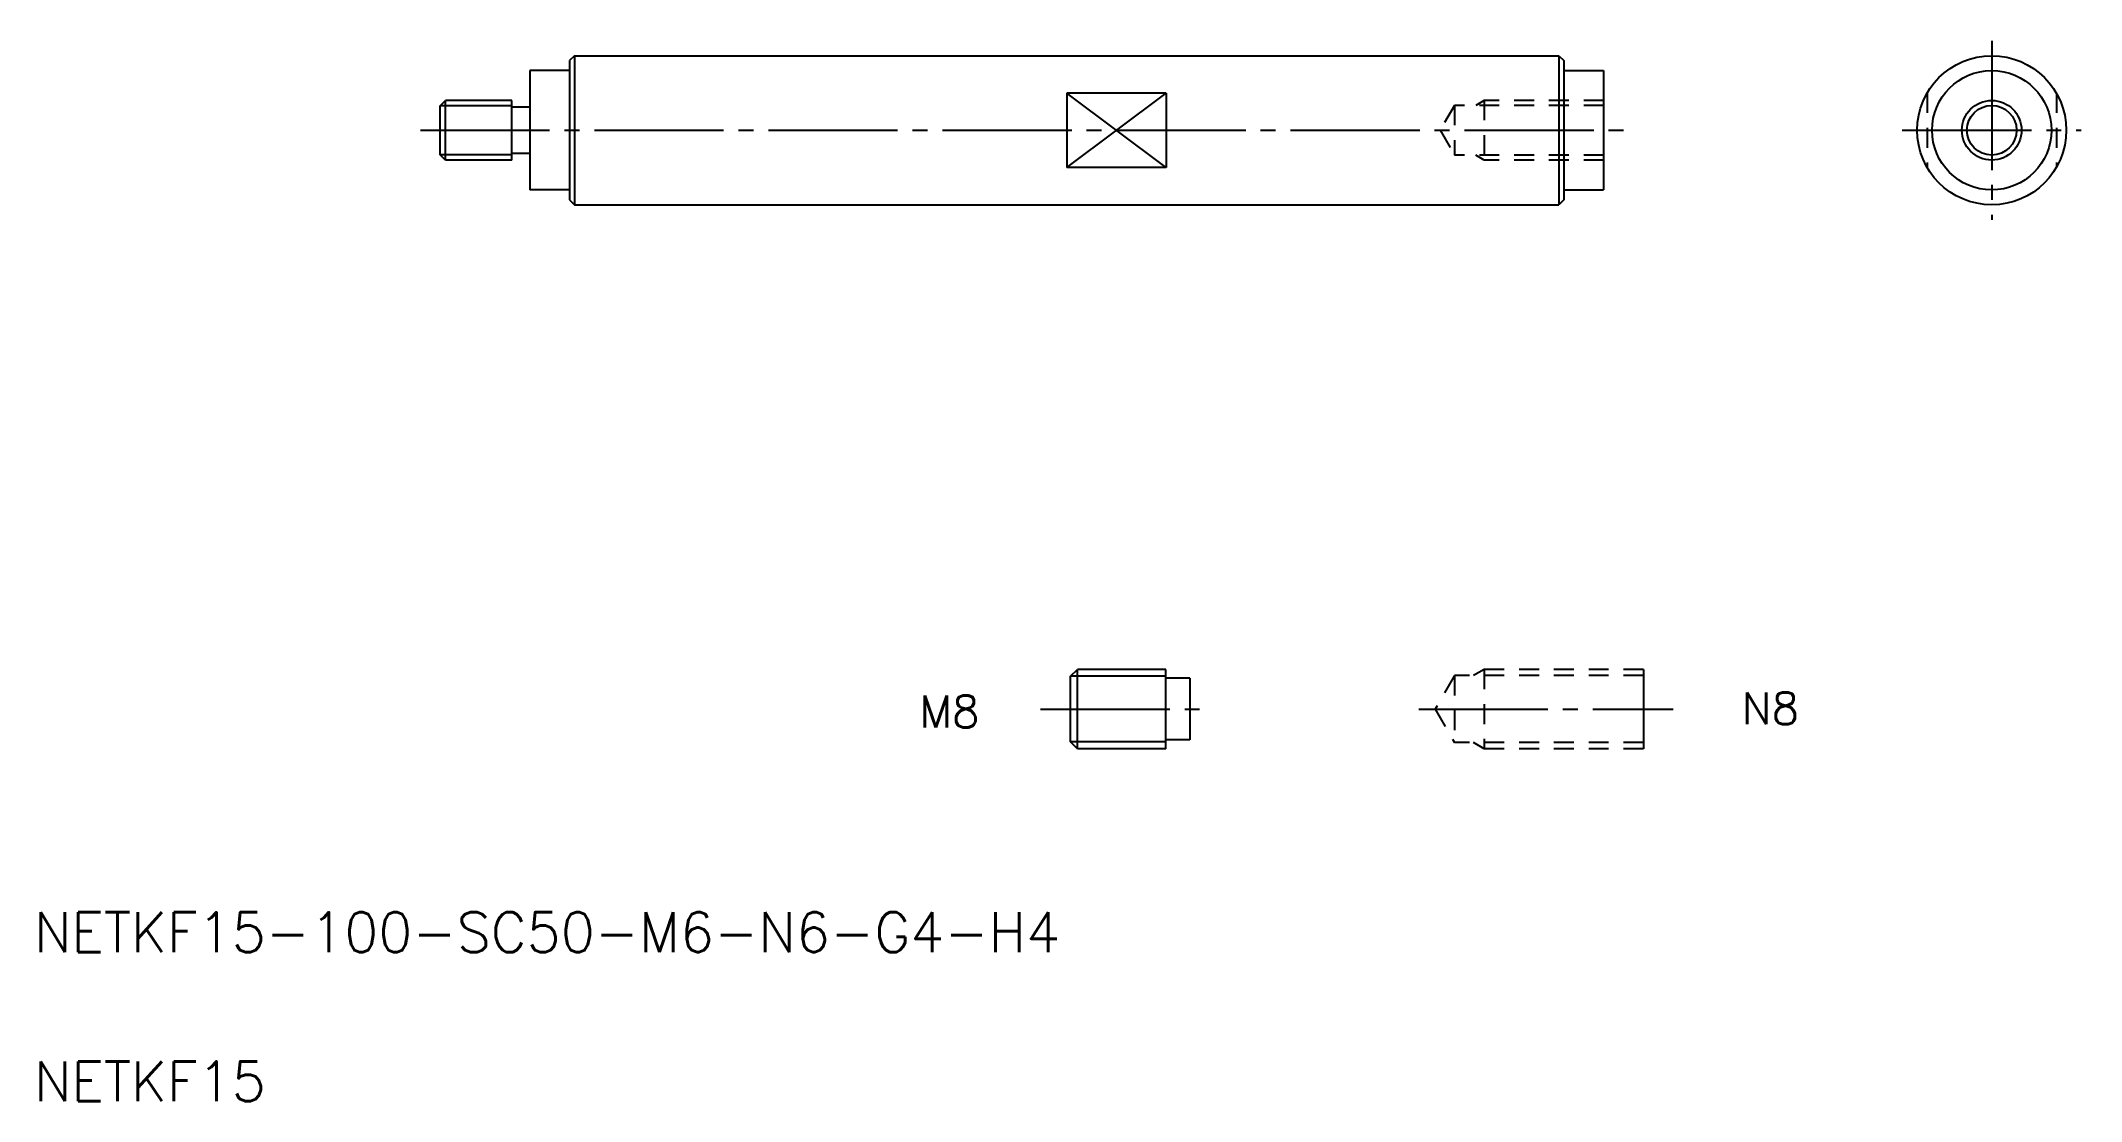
# Model space of a CAD drawing. Extents: x 11 to 216, y 10 to 117.
import ezdxf

# ---------------------------------------------------------------- set-up
doc = ezdxf.new("R2010")
doc.units = 0
doc.linetypes.add('CENTER', pattern=[17.5, 13, -1.5, 1.5, -1.5])
doc.linetypes.add('DASHED', pattern=[3.5, 2, -1.5])
doc.layers.get('0').update_dxf_attribs({"linetype": 'CONTINUOUS'})
doc.layers.add('CENTER', color=1, linetype='CENTER')
doc.styles.get("Standard").update_dxf_attribs({"font": 'txt', "bigfont": 'BIGFONT'})

msp = doc.modelspace()

# ---------------------------------------------------------------- linework, layer by layer
at = {"color": 7, "linetype": 'CONTINUOUS'}
for p, q in [((64.36, 115.17), (63.86, 114.67)), ((64.36, 115.17), (163.36, 115.17)), ((64.36, 115.17), (64.36, 100.17)), ((163.36, 115.17), (163.86, 114.67)), ((163.36, 115.17), (163.36, 100.17)), ((59.86, 113.67), (59.86, 101.67)), ((63.86, 113.67), (59.86, 113.67)), ((63.86, 114.67), (63.86, 100.67)), ((163.86, 114.67), (163.86, 100.67)), ((163.86, 113.67), (167.86, 113.67)), ((167.86, 113.67), (167.86, 101.67)), ((113.86, 111.41), (113.86, 103.93)), ((123.86, 111.41), (113.86, 111.41)), ((123.86, 111.41), (123.86, 103.93)), ((50.86, 110.14), (51.39, 110.67)), ((50.86, 105.19), (50.86, 110.14)), ((51.39, 104.67), (51.39, 110.67)), ((58.06, 110.67), (51.39, 110.67)), ((58.06, 104.67), (58.06, 110.67)), ((59.86, 109.99), (58.06, 109.99)), ((51.39, 104.67), (50.86, 105.19)), ((58.06, 104.67), (51.39, 104.67)), ((59.86, 105.34), (58.06, 105.34)), ((123.86, 103.93), (113.86, 103.93)), ((63.86, 101.67), (59.86, 101.67)), ((63.86, 100.67), (64.36, 100.17)), ((163.86, 100.67), (163.36, 100.17)), ((163.86, 101.67), (167.86, 101.67)), ((64.36, 100.17), (163.36, 100.17)), ((114.23, 52.74), (114.93, 53.44)), ((123.83, 53.44), (114.93, 53.44)), ((114.93, 45.44), (114.93, 53.44)), ((123.83, 45.44), (123.83, 53.44)), ((171.86, 53.44), (171.86, 45.44)), ((114.23, 46.14), (114.23, 52.74)), ((126.23, 52.54), (123.83, 52.54)), ((126.23, 52.54), (126.23, 46.34)), ((114.93, 45.44), (114.23, 46.14)), ((123.83, 45.44), (114.93, 45.44)), ((126.23, 46.34), (123.83, 46.34))]:
    msp.add_line(p, q, dxfattribs=at)
at = {"color": 3, "linetype": 'CONTINUOUS'}
for p, q in [((113.86, 103.93), (123.86, 111.41)), ((123.86, 103.93), (113.86, 111.41)), ((58.06, 110.14), (50.86, 110.14)), ((58.06, 105.19), (50.86, 105.19)), ((123.83, 52.74), (114.23, 52.74)), ((123.83, 46.14), (114.23, 46.14))]:
    msp.add_line(p, q, dxfattribs=at)
at = {"color": 3, "linetype": 'DASHED'}
for p, q in [((200.39, 111.41), (200.39, 103.93)), ((213.39, 111.41), (213.39, 103.93)), ((152.86, 110.17), (151.42, 107.67)), ((167.86, 110.17), (152.86, 110.17)), ((152.86, 110.17), (152.86, 105.17)), ((155.86, 110.67), (155, 110.17)), ((167.86, 110.67), (155.86, 110.67)), ((155.86, 110.67), (155.86, 104.67)), ((151.42, 107.67), (152.86, 105.17)), ((167.86, 105.17), (152.86, 105.17)), ((155.86, 104.67), (155, 105.17)), ((167.86, 104.67), (155.86, 104.67)), ((155.86, 53.44), (154.78, 52.82)), ((171.86, 53.44), (155.86, 53.44)), ((155.86, 53.44), (155.86, 45.44)), ((152.86, 52.82), (150.92, 49.44)), ((171.86, 52.82), (152.86, 52.82)), ((152.86, 52.82), (152.86, 46.11)), ((150.92, 49.44), (152.86, 46.07)), ((171.86, 46.07), (152.86, 46.07)), ((155.86, 45.44), (154.78, 46.07)), ((171.86, 45.44), (155.86, 45.44))]:
    msp.add_line(p, q, dxfattribs=at)
at = {"color": 7, "linetype": 'CONTINUOUS'}
for radius in [7.5, 6, 2.5]:
    msp.add_circle((206.89, 107.67), radius, dxfattribs=at)
at = {"color": 3, "linetype": 'CONTINUOUS'}
msp.add_circle((206.89, 107.67), 3, dxfattribs=at)
at = {"layer": 'CENTER', "color": 1, "linetype": 'CENTER'}
for p, q in [((206.89, 116.67), (206.89, 98.67)), ((48.86, 107.67), (170.86, 107.67)), ((197.89, 107.67), (215.89, 107.67)), ((111.23, 49.44), (128.63, 49.44)), ((149.26, 49.44), (174.86, 49.44))]:
    msp.add_line(p, q, dxfattribs=at)

# ---------------------------------------------------------------- texts
at = {"color": 7, "linetype": 'CONTINUOUS'}
for s, height, p in [('M8', 3.2, (99.05, 47.6)), ('N8', 3.2, (181.75, 47.92)), ('NETKF15-100-SC50-M6-N6-G4-H4', 4, (10, 25)), ('NETKF15', 4, (10, 10))]:
    msp.add_text(s, height=height, dxfattribs=at).set_placement(p)

doc.saveas('drawing.dxf')
